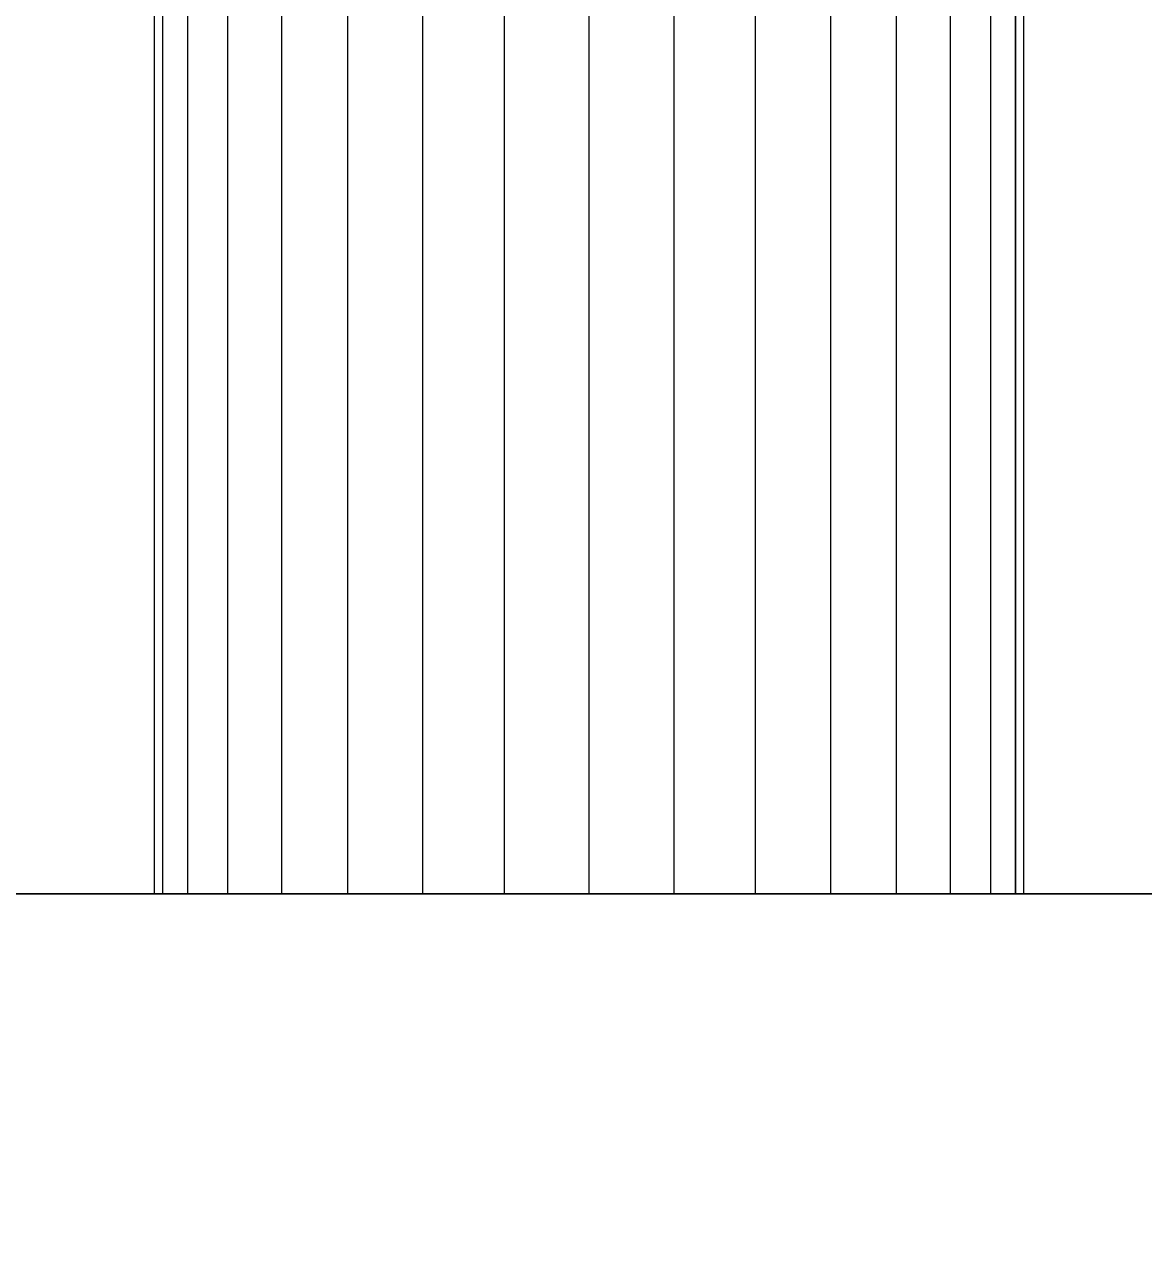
# Model space of a CAD drawing. Header units: millimetres. Extents: x -21672 to 8019, y 3751 to 17279.
# Drawn here: x -11673.4 to -11622.4, y 14411.1 to 14466.3 of the extents above; entities that cross this region are included whole.
import ezdxf

# ---------------------------------------------------------------- set-up
doc = ezdxf.new("R2010")
doc.units = ezdxf.units.MM
for name, color, linetype, lineweight in [('A-ANNO-DIMS', 211, 'Continuous', 9), ('A-ANNO-DIMS-50', 211, 'Continuous', 9), ('A-GENM', 13, 'Continuous', 18)]:
    doc.layers.add(name, color=color, linetype=linetype, lineweight=lineweight)
doc.styles.add('Arial', font='arial.ttf', dxfattribs={"height": 125})
doc.dimstyles.new('Diagonal_-_2_5mm_Arial', dxfattribs={"dimscale": 304.8, "dimtxt": 127.532425, "dimasz": 0.492126, "dimexe": 0.393701, "dimexo": 0.246063, "dimgap": 0.287073, "dimtad": 1, "dimdec": 0, "dimzin": 0, "dimdsep": 46, "dimtxsty": 'Arial', "dimblk1": 'OBLIQUE', "dimblk2": 'OBLIQUE', "dimsah": 1, "dimcen": 0.09, "dimdle": 0.393701, "dimazin": 0, "dimtfac": 1, "dimtdec": 4, "dimtix": 1, "dimtmove": 0, "dimatfit": 3, "dimfxl": 1, "dimtvp": 1, "dimtolj": 1, "dimtzin": 0, "dimarcsym": 2})

# ---------------------------------------------------------------- blocks, each defined once
blk = doc.blocks.new('Nevera de autoservicio single - Nevera de autoservicio single-466915-Level 2')
at = {"layer": 'A-GENM'}
for p, q in [((454.753, 1307.979), (454.753, -1108.896)), ((454.753, -1108.896), (454.753, 1307.979)), ((454.753, -1108.896), (454.753, 1307.979)), ((454.753, -1108.896), (454.753, 1307.979)), ((454.753, 1049.192), (255.92, 1049.192)), ((454.753, 1049.192), (255.92, 1049.192)), ((454.753, 1049.192), (255.92, 1049.192)), ((454.753, 1049.192), (255.92, 1049.192)), ((454.753, 1049.192), (255.92, 1049.192)), ((454.753, 1049.192), (255.92, 1049.192)), ((454.753, 1049.192), (255.92, 1049.192)), ((454.753, 1049.192), (255.92, 1049.192)), ((454.753, 1049.192), (255.92, 1049.192)), ((454.753, 1049.192), (255.92, 1049.192)), ((454.753, 1049.192), (255.92, 1049.192)), ((454.753, 1049.192), (255.92, 1049.192)), ((454.753, 1048.812), (255.92, 1048.812)), ((454.753, 1048.812), (255.92, 1048.812)), ((454.753, 1048.812), (255.92, 1048.812)), ((454.753, 1048.812), (255.92, 1048.812)), ((454.753, 1048.812), (255.92, 1048.812)), ((454.753, 1048.812), (255.92, 1048.812)), ((454.753, 1048.812), (255.92, 1048.812)), ((454.753, 1048.812), (255.92, 1048.812)), ((454.753, 1048.812), (255.92, 1048.812)), ((454.753, 1048.812), (255.92, 1048.812)), ((454.753, 1048.812), (255.92, 1048.812)), ((454.753, 1048.812), (255.92, 1048.812)), ((255.92, 1048.812), (454.753, 1048.812)), ((454.753, 1048.812), (255.92, 1048.812)), ((454.753, 1048.812), (255.92, 1048.812)), ((454.753, 1048.812), (255.92, 1048.812)), ((454.753, 1048.812), (255.92, 1048.812)), ((454.753, 1048.812), (255.92, 1048.812)), ((454.753, 1048.812), (255.92, 1048.812)), ((454.753, 1048.812), (255.92, 1048.812)), ((454.753, 1048.812), (255.92, 1048.812)), ((454.753, 1048.812), (255.92, 1048.812)), ((454.753, 1048.812), (255.92, 1048.812)), ((255.92, 1048.812), (454.753, 1048.812)), ((454.753, 1048.843), (454.753, 1049.192)), ((454.753, 1049.192), (454.753, 1048.812)), ((454.753, 1048.812), (454.753, 1049.192)), ((454.753, 1049.192), (454.753, 1048.812)), ((454.753, 1048.812), (454.753, 1049.192)), ((454.753, 1049.192), (454.753, 1048.812)), ((454.753, 1049.001), (454.753, 1049.192)), ((454.753, 1049.192), (454.753, 1048.812)), ((454.753, 1049.001), (454.753, 1049.192)), ((454.753, 1049.192), (454.753, 1048.812)), ((454.753, 1048.812), (454.753, 1049.192)), ((454.753, 1049.192), (454.753, 1049.001)), ((454.753, 1048.812), (454.753, 1049.192)), ((454.753, 1049.192), (454.753, 1048.843)), ((454.753, 1048.812), (454.753, 1049.192)), ((454.753, 1049.192), (454.753, 1048.812)), ((454.753, 1049.001), (454.753, 1049.192)), ((454.753, 1049.001), (454.753, 1049.192)), ((454.753, 1049.001), (454.753, 1049.192)), ((454.753, 1048.812), (454.753, 1049.192)), ((454.753, 1048.812), (454.753, 1049.192)), ((454.753, 1048.812), (454.753, 1049.192)), ((454.753, 1048.812), (454.753, 1049.192)), ((454.753, 1049.192), (454.753, 1048.812)), ((454.753, 1048.812), (454.753, 1049.001)), ((454.753, 1048.812), (454.753, 1049.001)), ((454.753, 1049.001), (454.753, 1048.812)), ((454.753, 1048.812), (454.753, 1049.001)), ((454.753, 1048.812), (454.753, 1049.001)), ((454.753, 1048.812), (454.753, 1049.001)), ((454.753, 1048.812), (454.753, 1048.843)), ((454.753, 1048.843), (454.753, 1048.812)), ((454.753, 1047.685), (454.753, 1048.812)), ((454.753, 1048.812), (454.753, 1047.685)), ((454.753, 1047.685), (454.753, 1048.812)), ((454.753, 1048.812), (454.753, 1047.685)), ((454.753, 1047.685), (454.753, 1048.812)), ((454.753, 1048.812), (454.753, 1047.685)), ((454.753, 1047.685), (454.753, 1048.812)), ((454.753, 1048.812), (454.753, 1047.685)), ((454.753, 1047.685), (454.753, 1048.812)), ((454.753, 1048.812), (454.753, 1047.685)), ((454.753, 1047.685), (454.753, 1048.812)), ((454.753, 1048.812), (454.753, 1047.685)), ((454.753, 1047.685), (454.753, 1048.812)), ((454.753, 1047.685), (454.753, 1048.812)), ((454.753, 1047.685), (454.753, 1048.812)), ((454.753, 1047.685), (454.753, 1048.812)), ((454.753, 1047.685), (454.753, 1048.812)), ((454.753, 1047.685), (454.753, 1048.812)), ((454.753, 1047.685), (454.753, 1048.812)), ((454.753, 1047.685), (454.753, 1048.812)), ((454.753, 1047.685), (454.753, 1048.812)), ((454.753, 1047.685), (454.753, 1048.812)), ((454.753, 1047.685), (454.753, 1048.812)), ((454.753, 1047.685), (454.753, 1048.812)), ((454.753, 1047.685), (255.92, 1047.685)), ((454.753, 1047.685), (255.92, 1047.685)), ((454.753, 1047.685), (255.92, 1047.685)), ((454.753, 1047.685), (255.92, 1047.685)), ((454.753, 1047.685), (255.92, 1047.685)), ((454.753, 1047.685), (255.92, 1047.685)), ((454.753, 1047.685), (255.92, 1047.685)), ((454.753, 1047.685), (255.92, 1047.685)), ((454.753, 1047.685), (255.92, 1047.685)), ((454.753, 1047.685), (255.92, 1047.685)), ((454.753, 1047.685), (255.92, 1047.685)), ((454.753, 1047.685), (255.92, 1047.685)), ((454.753, 1047.685), (255.92, 1047.685)), ((454.753, 1047.685), (255.92, 1047.685)), ((454.753, 1047.685), (255.92, 1047.685)), ((454.753, 1047.685), (255.92, 1047.685)), ((454.753, 1047.685), (255.92, 1047.685)), ((454.753, 1047.685), (255.92, 1047.685)), ((454.753, 1047.685), (255.92, 1047.685)), ((454.753, 1047.685), (255.92, 1047.685)), ((454.753, 1047.685), (255.92, 1047.685)), ((454.753, 1047.685), (255.92, 1047.685)), ((454.753, 1047.685), (255.92, 1047.685)), ((454.753, 1047.685), (255.92, 1047.685)), ((454.753, 1045.857), (454.753, 1047.685)), ((454.753, 1047.685), (454.753, 1045.857)), ((454.753, 1045.857), (454.753, 1047.685)), ((454.753, 1047.685), (454.753, 1045.857)), ((454.753, 1045.857), (454.753, 1047.685)), ((454.753, 1047.685), (454.753, 1045.857)), ((454.753, 1045.857), (454.753, 1047.685)), ((454.753, 1047.685), (454.753, 1045.857)), ((454.753, 1045.857), (454.753, 1047.685)), ((454.753, 1047.685), (454.753, 1045.857)), ((454.753, 1045.857), (454.753, 1047.685)), ((454.753, 1047.685), (454.753, 1045.857)), ((454.753, 1045.857), (454.753, 1047.685)), ((454.753, 1045.857), (454.753, 1047.685)), ((454.753, 1045.857), (454.753, 1047.685)), ((454.753, 1045.857), (454.753, 1047.685)), ((454.753, 1045.857), (454.753, 1047.685)), ((454.753, 1045.857), (454.753, 1047.685)), ((454.753, 1045.857), (454.753, 1047.685)), ((454.753, 1045.857), (454.753, 1047.685)), ((454.753, 1045.857), (454.753, 1047.685)), ((454.753, 1045.857), (454.753, 1047.685)), ((454.753, 1045.857), (454.753, 1047.685)), ((454.753, 1045.857), (454.753, 1047.685)), ((454.753, 1045.857), (255.92, 1045.857)), ((454.753, 1045.857), (255.92, 1045.857)), ((454.753, 1045.857), (255.92, 1045.857)), ((454.753, 1045.857), (255.92, 1045.857)), ((454.753, 1045.857), (255.92, 1045.857)), ((454.753, 1045.857), (255.92, 1045.857)), ((454.753, 1045.857), (255.92, 1045.857)), ((454.753, 1045.857), (255.92, 1045.857)), ((454.753, 1045.857), (255.92, 1045.857)), ((454.753, 1045.857), (255.92, 1045.857)), ((454.753, 1045.857), (255.92, 1045.857)), ((454.753, 1045.857), (255.92, 1045.857)), ((454.753, 1045.857), (255.92, 1045.857)), ((454.753, 1045.857), (255.92, 1045.857)), ((454.753, 1045.857), (255.92, 1045.857)), ((454.753, 1045.857), (255.92, 1045.857)), ((454.753, 1045.857), (255.92, 1045.857)), ((454.753, 1045.857), (255.92, 1045.857)), ((454.753, 1045.857), (255.92, 1045.857)), ((454.753, 1045.857), (255.92, 1045.857)), ((454.753, 1045.857), (255.92, 1045.857)), ((454.753, 1045.857), (255.92, 1045.857)), ((454.753, 1045.857), (255.92, 1045.857)), ((454.753, 1045.857), (255.92, 1045.857)), ((454.753, 1043.397), (454.753, 1045.857)), ((454.753, 1045.857), (454.753, 1043.397)), ((454.753, 1043.397), (454.753, 1045.857)), ((454.753, 1045.857), (454.753, 1043.397)), ((454.753, 1043.397), (454.753, 1045.857)), ((454.753, 1045.857), (454.753, 1043.397)), ((454.753, 1043.397), (454.753, 1045.857)), ((454.753, 1045.857), (454.753, 1043.397)), ((454.753, 1043.397), (454.753, 1045.857)), ((454.753, 1045.857), (454.753, 1043.397)), ((454.753, 1043.397), (454.753, 1045.857)), ((454.753, 1045.857), (454.753, 1043.397)), ((454.753, 1043.397), (454.753, 1045.857)), ((454.753, 1043.397), (454.753, 1045.857)), ((454.753, 1043.397), (454.753, 1045.857)), ((454.753, 1043.397), (454.753, 1045.857)), ((454.753, 1043.397), (454.753, 1045.857)), ((454.753, 1043.397), (454.753, 1045.857)), ((454.753, 1043.397), (454.753, 1045.857)), ((454.753, 1043.397), (454.753, 1045.857)), ((454.753, 1043.397), (454.753, 1045.857)), ((454.753, 1043.397), (454.753, 1045.857)), ((454.753, 1043.397), (454.753, 1045.857)), ((454.753, 1043.397), (454.753, 1045.857)), ((454.753, 1043.397), (255.92, 1043.397)), ((454.753, 1043.397), (255.92, 1043.397)), ((454.753, 1043.397), (255.92, 1043.397)), ((454.753, 1043.397), (255.92, 1043.397)), ((454.753, 1043.397), (255.92, 1043.397)), ((454.753, 1043.397), (255.92, 1043.397)), ((454.753, 1043.397), (255.92, 1043.397)), ((454.753, 1043.397), (255.92, 1043.397)), ((454.753, 1043.397), (255.92, 1043.397)), ((454.753, 1043.397), (255.92, 1043.397)), ((454.753, 1043.397), (255.92, 1043.397)), ((454.753, 1043.397), (255.92, 1043.397)), ((454.753, 1043.397), (255.92, 1043.397)), ((454.753, 1043.397), (255.92, 1043.397)), ((454.753, 1043.397), (255.92, 1043.397)), ((454.753, 1043.397), (255.92, 1043.397)), ((454.753, 1043.397), (255.92, 1043.397)), ((454.753, 1043.397), (255.92, 1043.397)), ((454.753, 1043.397), (255.92, 1043.397)), ((454.753, 1043.397), (255.92, 1043.397)), ((454.753, 1043.397), (255.92, 1043.397)), ((454.753, 1043.397), (255.92, 1043.397)), ((454.753, 1043.397), (255.92, 1043.397)), ((454.753, 1043.397), (255.92, 1043.397)), ((454.753, 1040.398), (454.753, 1043.397)), ((454.753, 1043.397), (454.753, 1040.398)), ((454.753, 1040.398), (454.753, 1043.397)), ((454.753, 1043.397), (454.753, 1040.398)), ((454.753, 1040.398), (454.753, 1043.397)), ((454.753, 1043.397), (454.753, 1040.398)), ((454.753, 1040.398), (454.753, 1043.397)), ((454.753, 1043.397), (454.753, 1040.398)), ((454.753, 1040.398), (454.753, 1043.397)), ((454.753, 1043.397), (454.753, 1040.398)), ((454.753, 1040.398), (454.753, 1043.397)), ((454.753, 1043.397), (454.753, 1040.398)), ((454.753, 1040.398), (454.753, 1043.397)), ((454.753, 1040.398), (454.753, 1043.397)), ((454.753, 1040.398), (454.753, 1043.397)), ((454.753, 1040.398), (454.753, 1043.397)), ((454.753, 1040.398), (454.753, 1043.397)), ((454.753, 1040.398), (454.753, 1043.397)), ((454.753, 1040.398), (454.753, 1043.397)), ((454.753, 1040.398), (454.753, 1043.397)), ((454.753, 1040.398), (454.753, 1043.397)), ((454.753, 1040.398), (454.753, 1043.397)), ((454.753, 1040.398), (454.753, 1043.397)), ((454.753, 1040.398), (454.753, 1043.397)), ((454.753, 1040.398), (255.92, 1040.398)), ((454.753, 1040.398), (255.92, 1040.398)), ((454.753, 1040.398), (255.92, 1040.398)), ((454.753, 1040.398), (255.92, 1040.398)), ((454.753, 1040.398), (255.92, 1040.398)), ((454.753, 1040.398), (255.92, 1040.398)), ((454.753, 1040.398), (255.92, 1040.398)), ((454.753, 1040.398), (255.92, 1040.398)), ((454.753, 1040.398), (255.92, 1040.398)), ((454.753, 1040.398), (255.92, 1040.398)), ((454.753, 1040.398), (255.92, 1040.398)), ((454.753, 1040.398), (255.92, 1040.398)), ((454.753, 1040.398), (255.92, 1040.398)), ((454.753, 1040.398), (255.92, 1040.398)), ((454.753, 1040.398), (255.92, 1040.398)), ((454.753, 1040.398), (255.92, 1040.398)), ((454.753, 1040.398), (255.92, 1040.398)), ((454.753, 1040.398), (255.92, 1040.398)), ((454.753, 1040.398), (255.92, 1040.398)), ((454.753, 1040.398), (255.92, 1040.398)), ((454.753, 1040.398), (255.92, 1040.398)), ((454.753, 1040.398), (255.92, 1040.398)), ((454.753, 1040.398), (255.92, 1040.398)), ((454.753, 1040.398), (255.92, 1040.398)), ((454.753, 1036.978), (454.753, 1040.398)), ((454.753, 1040.398), (454.753, 1036.978)), ((454.753, 1036.978), (454.753, 1040.398)), ((454.753, 1040.398), (454.753, 1036.978)), ((454.753, 1036.978), (454.753, 1040.398)), ((454.753, 1040.398), (454.753, 1036.978)), ((454.753, 1036.978), (454.753, 1040.398)), ((454.753, 1040.398), (454.753, 1036.978)), ((454.753, 1036.978), (454.753, 1040.398)), ((454.753, 1040.398), (454.753, 1036.978)), ((454.753, 1036.978), (454.753, 1040.398)), ((454.753, 1040.398), (454.753, 1036.978)), ((454.753, 1036.978), (454.753, 1040.398)), ((454.753, 1036.978), (454.753, 1040.398)), ((454.753, 1036.978), (454.753, 1040.398)), ((454.753, 1036.978), (454.753, 1040.398)), ((454.753, 1036.978), (454.753, 1040.398)), ((454.753, 1036.978), (454.753, 1040.398)), ((454.753, 1036.978), (454.753, 1040.398)), ((454.753, 1036.978), (454.753, 1040.398)), ((454.753, 1036.978), (454.753, 1040.398)), ((454.753, 1036.978), (454.753, 1040.398)), ((454.753, 1036.978), (454.753, 1040.398)), ((454.753, 1036.978), (454.753, 1040.398)), ((454.753, 1036.978), (255.92, 1036.978)), ((454.753, 1036.978), (255.92, 1036.978)), ((454.753, 1036.978), (255.92, 1036.978)), ((454.753, 1036.978), (255.92, 1036.978)), ((454.753, 1036.978), (255.92, 1036.978)), ((454.753, 1036.978), (255.92, 1036.978)), ((454.753, 1036.978), (255.92, 1036.978)), ((454.753, 1036.978), (255.92, 1036.978)), ((454.753, 1036.978), (255.92, 1036.978)), ((454.753, 1036.978), (255.92, 1036.978)), ((454.753, 1036.978), (255.92, 1036.978)), ((454.753, 1036.978), (255.92, 1036.978)), ((454.753, 1036.978), (255.92, 1036.978)), ((454.753, 1036.978), (255.92, 1036.978)), ((454.753, 1036.978), (255.92, 1036.978)), ((454.753, 1036.978), (255.92, 1036.978)), ((454.753, 1036.978), (255.92, 1036.978)), ((454.753, 1036.978), (255.92, 1036.978)), ((454.753, 1036.978), (255.92, 1036.978)), ((454.753, 1036.978), (255.92, 1036.978)), ((454.753, 1036.978), (255.92, 1036.978)), ((454.753, 1036.978), (255.92, 1036.978)), ((454.753, 1036.978), (255.92, 1036.978)), ((454.753, 1036.978), (255.92, 1036.978)), ((454.753, 1033.266), (454.753, 1036.978)), ((454.753, 1036.978), (454.753, 1033.266)), ((454.753, 1033.266), (454.753, 1036.978)), ((454.753, 1036.978), (454.753, 1033.266)), ((454.753, 1033.266), (454.753, 1036.978)), ((454.753, 1036.978), (454.753, 1033.266)), ((454.753, 1033.266), (454.753, 1036.978)), ((454.753, 1036.978), (454.753, 1033.266)), ((454.753, 1033.266), (454.753, 1036.978)), ((454.753, 1036.978), (454.753, 1033.266)), ((454.753, 1033.266), (454.753, 1036.978)), ((454.753, 1036.978), (454.753, 1033.266)), ((454.753, 1033.266), (454.753, 1036.978)), ((454.753, 1033.266), (454.753, 1036.978)), ((454.753, 1033.266), (454.753, 1036.978)), ((454.753, 1033.266), (454.753, 1036.978)), ((454.753, 1033.266), (454.753, 1036.978)), ((454.753, 1033.266), (454.753, 1036.978)), ((454.753, 1033.266), (454.753, 1036.978)), ((454.753, 1033.266), (454.753, 1036.978)), ((454.753, 1033.266), (454.753, 1036.978)), ((454.753, 1033.266), (454.753, 1036.978)), ((454.753, 1033.266), (454.753, 1036.978)), ((454.753, 1033.266), (454.753, 1036.978)), ((454.753, 1033.266), (255.92, 1033.266)), ((454.753, 1033.266), (255.92, 1033.266)), ((454.753, 1033.266), (255.92, 1033.266)), ((454.753, 1033.266), (255.92, 1033.266)), ((454.753, 1033.266), (255.92, 1033.266)), ((454.753, 1033.266), (255.92, 1033.266)), ((454.753, 1033.266), (255.92, 1033.266)), ((454.753, 1033.266), (255.92, 1033.266)), ((454.753, 1033.266), (255.92, 1033.266)), ((454.753, 1033.266), (255.92, 1033.266)), ((454.753, 1033.266), (255.92, 1033.266)), ((454.753, 1033.266), (255.92, 1033.266)), ((454.753, 1033.266), (255.92, 1033.266)), ((454.753, 1033.266), (255.92, 1033.266)), ((454.753, 1033.266), (255.92, 1033.266)), ((454.753, 1033.266), (255.92, 1033.266)), ((454.753, 1033.266), (255.92, 1033.266)), ((454.753, 1033.266), (255.92, 1033.266)), ((454.753, 1033.266), (255.92, 1033.266)), ((454.753, 1033.266), (255.92, 1033.266)), ((454.753, 1033.266), (255.92, 1033.266)), ((454.753, 1033.266), (255.92, 1033.266)), ((454.753, 1033.266), (255.92, 1033.266)), ((454.753, 1033.266), (255.92, 1033.266)), ((454.753, 1029.405), (454.753, 1033.266)), ((454.753, 1033.266), (454.753, 1029.405)), ((454.753, 1029.405), (454.753, 1033.266)), ((454.753, 1033.266), (454.753, 1029.405)), ((454.753, 1029.405), (454.753, 1033.266)), ((454.753, 1033.266), (454.753, 1029.405)), ((454.753, 1029.405), (454.753, 1033.266)), ((454.753, 1033.266), (454.753, 1029.405)), ((454.753, 1029.405), (454.753, 1033.266)), ((454.753, 1033.266), (454.753, 1029.405)), ((454.753, 1029.405), (454.753, 1033.266)), ((454.753, 1033.266), (454.753, 1029.405)), ((454.753, 1029.405), (454.753, 1033.266)), ((454.753, 1029.405), (454.753, 1033.266)), ((454.753, 1029.405), (454.753, 1033.266)), ((454.753, 1029.405), (454.753, 1033.266)), ((454.753, 1029.405), (454.753, 1033.266)), ((454.753, 1029.405), (454.753, 1033.266)), ((454.753, 1029.405), (454.753, 1033.266)), ((454.753, 1029.405), (454.753, 1033.266)), ((454.753, 1029.405), (454.753, 1033.266)), ((454.753, 1029.405), (454.753, 1033.266)), ((454.753, 1029.405), (454.753, 1033.266)), ((454.753, 1029.405), (454.753, 1033.266)), ((454.753, 1029.405), (255.92, 1029.405)), ((454.753, 1029.405), (255.92, 1029.405)), ((454.753, 1029.405), (255.92, 1029.405)), ((454.753, 1029.405), (255.92, 1029.405)), ((454.753, 1029.405), (255.92, 1029.405)), ((454.753, 1029.405), (255.92, 1029.405)), ((454.753, 1029.405), (255.92, 1029.405)), ((454.753, 1029.405), (255.92, 1029.405)), ((454.753, 1029.405), (255.92, 1029.405)), ((454.753, 1029.405), (255.92, 1029.405)), ((454.753, 1029.405), (255.92, 1029.405)), ((454.753, 1029.405), (255.92, 1029.405)), ((454.753, 1029.405), (255.92, 1029.405)), ((454.753, 1029.405), (255.92, 1029.405)), ((454.753, 1029.405), (255.92, 1029.405)), ((454.753, 1029.405), (255.92, 1029.405)), ((454.753, 1029.405), (255.92, 1029.405)), ((454.753, 1029.405), (255.92, 1029.405)), ((454.753, 1029.405), (255.92, 1029.405)), ((454.753, 1029.405), (255.92, 1029.405)), ((454.753, 1029.405), (255.92, 1029.405)), ((454.753, 1029.405), (255.92, 1029.405)), ((454.753, 1029.405), (255.92, 1029.405)), ((454.753, 1029.405), (255.92, 1029.405)), ((454.753, 1025.545), (454.753, 1029.405)), ((454.753, 1029.405), (454.753, 1025.545)), ((454.753, 1025.545), (454.753, 1029.405)), ((454.753, 1029.405), (454.753, 1025.545)), ((454.753, 1025.545), (454.753, 1029.405)), ((454.753, 1029.405), (454.753, 1025.545)), ((454.753, 1025.545), (454.753, 1029.405)), ((454.753, 1029.405), (454.753, 1025.545)), ((454.753, 1025.545), (454.753, 1029.405)), ((454.753, 1029.405), (454.753, 1025.545)), ((454.753, 1025.545), (454.753, 1029.405)), ((454.753, 1029.405), (454.753, 1025.545)), ((454.753, 1029.405), (454.753, 1025.545)), ((454.753, 1029.405), (454.753, 1025.545)), ((454.753, 1029.405), (454.753, 1025.545)), ((454.753, 1029.405), (454.753, 1025.545)), ((454.753, 1029.405), (454.753, 1025.545)), ((454.753, 1029.405), (454.753, 1025.545)), ((454.753, 1029.405), (454.753, 1025.545)), ((454.753, 1029.405), (454.753, 1025.545)), ((454.753, 1029.405), (454.753, 1025.545)), ((454.753, 1029.405), (454.753, 1025.545)), ((454.753, 1029.405), (454.753, 1025.545)), ((454.753, 1029.405), (454.753, 1025.545)), ((454.753, 1025.545), (255.92, 1025.545)), ((454.753, 1025.545), (255.92, 1025.545)), ((454.753, 1025.545), (255.92, 1025.545)), ((454.753, 1025.545), (255.92, 1025.545)), ((454.753, 1025.545), (255.92, 1025.545)), ((454.753, 1025.545), (255.92, 1025.545)), ((454.753, 1025.545), (255.92, 1025.545)), ((454.753, 1025.545), (255.92, 1025.545)), ((454.753, 1025.545), (255.92, 1025.545)), ((454.753, 1025.545), (255.92, 1025.545)), ((454.753, 1025.545), (255.92, 1025.545)), ((454.753, 1025.545), (255.92, 1025.545)), ((454.753, 1025.545), (255.92, 1025.545)), ((454.753, 1025.545), (255.92, 1025.545)), ((454.753, 1025.545), (255.92, 1025.545)), ((454.753, 1025.545), (255.92, 1025.545)), ((454.753, 1025.545), (255.92, 1025.545)), ((454.753, 1025.545), (255.92, 1025.545)), ((454.753, 1025.545), (255.92, 1025.545)), ((454.753, 1025.545), (255.92, 1025.545)), ((454.753, 1025.545), (255.92, 1025.545)), ((454.753, 1025.545), (255.92, 1025.545)), ((454.753, 1025.545), (255.92, 1025.545)), ((454.753, 1025.545), (255.92, 1025.545)), ((454.753, 1021.833), (454.753, 1025.545)), ((454.753, 1025.545), (454.753, 1021.833)), ((454.753, 1021.833), (454.753, 1025.545)), ((454.753, 1025.545), (454.753, 1021.833)), ((454.753, 1021.833), (454.753, 1025.545)), ((454.753, 1025.545), (454.753, 1021.833)), ((454.753, 1021.833), (454.753, 1025.545)), ((454.753, 1025.545), (454.753, 1021.833)), ((454.753, 1021.833), (454.753, 1025.545)), ((454.753, 1025.545), (454.753, 1021.833)), ((454.753, 1021.833), (454.753, 1025.545)), ((454.753, 1025.545), (454.753, 1021.833)), ((454.753, 1025.545), (454.753, 1021.833)), ((454.753, 1025.545), (454.753, 1021.833)), ((454.753, 1025.545), (454.753, 1021.833)), ((454.753, 1025.545), (454.753, 1021.833)), ((454.753, 1025.545), (454.753, 1021.833)), ((454.753, 1025.545), (454.753, 1021.833)), ((454.753, 1025.545), (454.753, 1021.833)), ((454.753, 1025.545), (454.753, 1021.833)), ((454.753, 1025.545), (454.753, 1021.833)), ((454.753, 1025.545), (454.753, 1021.833)), ((454.753, 1025.545), (454.753, 1021.833)), ((454.753, 1025.545), (454.753, 1021.833)), ((454.753, 1021.833), (255.92, 1021.833)), ((454.753, 1021.833), (255.92, 1021.833)), ((454.753, 1021.833), (255.92, 1021.833)), ((454.753, 1021.833), (255.92, 1021.833)), ((454.753, 1021.833), (255.92, 1021.833)), ((454.753, 1021.833), (255.92, 1021.833)), ((454.753, 1021.833), (255.92, 1021.833)), ((454.753, 1021.833), (255.92, 1021.833)), ((454.753, 1021.833), (255.92, 1021.833)), ((454.753, 1021.833), (255.92, 1021.833)), ((454.753, 1021.833), (255.92, 1021.833)), ((454.753, 1021.833), (255.92, 1021.833)), ((454.753, 1021.833), (255.92, 1021.833)), ((454.753, 1021.833), (255.92, 1021.833)), ((454.753, 1021.833), (255.92, 1021.833)), ((454.753, 1021.833), (255.92, 1021.833)), ((454.753, 1021.833), (255.92, 1021.833)), ((454.753, 1021.833), (255.92, 1021.833)), ((454.753, 1021.833), (255.92, 1021.833)), ((454.753, 1021.833), (255.92, 1021.833)), ((454.753, 1021.833), (255.92, 1021.833)), ((454.753, 1021.833), (255.92, 1021.833)), ((454.753, 1021.833), (255.92, 1021.833)), ((454.753, 1021.833), (255.92, 1021.833)), ((454.753, 1018.412), (454.753, 1021.833)), ((454.753, 1021.833), (454.753, 1018.412)), ((454.753, 1018.412), (454.753, 1021.833)), ((454.753, 1021.833), (454.753, 1018.412)), ((454.753, 1018.412), (454.753, 1021.833)), ((454.753, 1021.833), (454.753, 1018.412)), ((454.753, 1018.412), (454.753, 1021.833)), ((454.753, 1021.833), (454.753, 1018.412)), ((454.753, 1018.412), (454.753, 1021.833)), ((454.753, 1021.833), (454.753, 1018.412)), ((454.753, 1018.412), (454.753, 1021.833)), ((454.753, 1021.833), (454.753, 1018.412)), ((454.753, 1021.833), (454.753, 1018.412)), ((454.753, 1021.833), (454.753, 1018.412)), ((454.753, 1021.833), (454.753, 1018.412)), ((454.753, 1021.833), (454.753, 1018.412)), ((454.753, 1021.833), (454.753, 1018.412)), ((454.753, 1021.833), (454.753, 1018.412)), ((454.753, 1021.833), (454.753, 1018.412)), ((454.753, 1021.833), (454.753, 1018.412)), ((454.753, 1021.833), (454.753, 1018.412)), ((454.753, 1021.833), (454.753, 1018.412)), ((454.753, 1021.833), (454.753, 1018.412)), ((454.753, 1021.833), (454.753, 1018.412)), ((454.753, 1018.412), (255.92, 1018.412)), ((454.753, 1018.412), (255.92, 1018.412)), ((454.753, 1018.412), (255.92, 1018.412)), ((454.753, 1018.412), (255.92, 1018.412)), ((454.753, 1018.412), (255.92, 1018.412)), ((454.753, 1018.412), (255.92, 1018.412)), ((454.753, 1018.412), (255.92, 1018.412)), ((454.753, 1018.412), (255.92, 1018.412)), ((454.753, 1018.412), (255.92, 1018.412)), ((454.753, 1018.412), (255.92, 1018.412)), ((454.753, 1018.412), (255.92, 1018.412)), ((454.753, 1018.412), (255.92, 1018.412)), ((454.753, 1018.412), (255.92, 1018.412)), ((454.753, 1018.412), (255.92, 1018.412)), ((454.753, 1018.412), (255.92, 1018.412)), ((454.753, 1018.412), (255.92, 1018.412)), ((454.753, 1018.412), (255.92, 1018.412)), ((454.753, 1018.412), (255.92, 1018.412)), ((454.753, 1018.412), (255.92, 1018.412)), ((454.753, 1018.412), (255.92, 1018.412)), ((454.753, 1018.412), (255.92, 1018.412)), ((454.753, 1018.412), (255.92, 1018.412)), ((454.753, 1018.412), (255.92, 1018.412)), ((454.753, 1018.412), (255.92, 1018.412)), ((454.753, 1015.414), (454.753, 1018.412)), ((454.753, 1018.412), (454.753, 1015.414)), ((454.753, 1015.414), (454.753, 1018.412)), ((454.753, 1018.412), (454.753, 1015.414)), ((454.753, 1015.414), (454.753, 1018.412)), ((454.753, 1018.412), (454.753, 1015.414)), ((454.753, 1015.414), (454.753, 1018.412)), ((454.753, 1018.412), (454.753, 1015.414)), ((454.753, 1015.414), (454.753, 1018.412)), ((454.753, 1018.412), (454.753, 1015.414)), ((454.753, 1015.414), (454.753, 1018.412)), ((454.753, 1018.412), (454.753, 1015.414)), ((454.753, 1018.412), (454.753, 1015.414)), ((454.753, 1018.412), (454.753, 1015.414)), ((454.753, 1018.412), (454.753, 1015.414)), ((454.753, 1018.412), (454.753, 1015.414)), ((454.753, 1018.412), (454.753, 1015.414)), ((454.753, 1018.412), (454.753, 1015.414)), ((454.753, 1018.412), (454.753, 1015.414)), ((454.753, 1018.412), (454.753, 1015.414)), ((454.753, 1018.412), (454.753, 1015.414)), ((454.753, 1018.412), (454.753, 1015.414)), ((454.753, 1018.412), (454.753, 1015.414)), ((454.753, 1018.412), (454.753, 1015.414)), ((454.753, 1015.414), (255.92, 1015.414)), ((454.753, 1015.414), (255.92, 1015.414)), ((454.753, 1015.414), (255.92, 1015.414)), ((454.753, 1015.414), (255.92, 1015.414)), ((454.753, 1015.414), (255.92, 1015.414)), ((454.753, 1015.414), (255.92, 1015.414)), ((454.753, 1015.414), (255.92, 1015.414)), ((454.753, 1015.414), (255.92, 1015.414)), ((454.753, 1015.414), (255.92, 1015.414)), ((454.753, 1015.414), (255.92, 1015.414)), ((454.753, 1015.414), (255.92, 1015.414)), ((454.753, 1015.414), (255.92, 1015.414)), ((454.753, 1015.414), (255.92, 1015.414)), ((454.753, 1015.414), (255.92, 1015.414)), ((454.753, 1015.414), (255.92, 1015.414)), ((454.753, 1015.414), (255.92, 1015.414)), ((454.753, 1015.414), (255.92, 1015.414)), ((454.753, 1015.414), (255.92, 1015.414)), ((454.753, 1015.414), (255.92, 1015.414)), ((454.753, 1015.414), (255.92, 1015.414)), ((454.753, 1015.414), (255.92, 1015.414)), ((454.753, 1015.414), (255.92, 1015.414)), ((454.753, 1015.414), (255.92, 1015.414)), ((454.753, 1015.414), (255.92, 1015.414)), ((454.753, 1012.953), (454.753, 1015.414)), ((454.753, 1015.414), (454.753, 1012.953)), ((454.753, 1012.953), (454.753, 1015.414)), ((454.753, 1015.414), (454.753, 1012.953)), ((454.753, 1012.953), (454.753, 1015.414)), ((454.753, 1015.414), (454.753, 1012.953)), ((454.753, 1012.953), (454.753, 1015.414)), ((454.753, 1015.414), (454.753, 1012.953)), ((454.753, 1012.953), (454.753, 1015.414)), ((454.753, 1015.414), (454.753, 1012.953)), ((454.753, 1012.953), (454.753, 1015.414)), ((454.753, 1015.414), (454.753, 1012.953)), ((454.753, 1015.414), (454.753, 1012.953)), ((454.753, 1015.414), (454.753, 1012.953)), ((454.753, 1015.414), (454.753, 1012.953)), ((454.753, 1015.414), (454.753, 1012.953)), ((454.753, 1015.414), (454.753, 1012.953)), ((454.753, 1015.414), (454.753, 1012.953)), ((454.753, 1015.414), (454.753, 1012.953)), ((454.753, 1015.414), (454.753, 1012.953)), ((454.753, 1015.414), (454.753, 1012.953)), ((454.753, 1015.414), (454.753, 1012.953)), ((454.753, 1015.414), (454.753, 1012.953)), ((454.753, 1015.414), (454.753, 1012.953)), ((454.753, 1012.953), (255.92, 1012.953)), ((454.753, 1012.953), (255.92, 1012.953)), ((454.753, 1012.953), (255.92, 1012.953)), ((454.753, 1012.953), (255.92, 1012.953)), ((454.753, 1012.953), (255.92, 1012.953)), ((454.753, 1012.953), (255.92, 1012.953)), ((454.753, 1012.953), (255.92, 1012.953)), ((454.753, 1012.953), (255.92, 1012.953)), ((454.753, 1012.953), (255.92, 1012.953)), ((454.753, 1012.953), (255.92, 1012.953)), ((454.753, 1012.953), (255.92, 1012.953)), ((454.753, 1012.953), (255.92, 1012.953)), ((454.753, 1012.953), (255.92, 1012.953)), ((454.753, 1012.953), (255.92, 1012.953)), ((454.753, 1012.953), (255.92, 1012.953)), ((454.753, 1012.953), (255.92, 1012.953)), ((454.753, 1012.953), (255.92, 1012.953)), ((454.753, 1012.953), (255.92, 1012.953)), ((454.753, 1012.953), (255.92, 1012.953)), ((454.753, 1012.953), (255.92, 1012.953)), ((454.753, 1012.953), (255.92, 1012.953)), ((454.753, 1012.953), (255.92, 1012.953)), ((454.753, 1012.953), (255.92, 1012.953)), ((454.753, 1012.953), (255.92, 1012.953)), ((454.753, 1011.125), (454.753, 1012.953)), ((454.753, 1012.953), (454.753, 1011.125)), ((454.753, 1011.125), (454.753, 1012.953)), ((454.753, 1012.953), (454.753, 1011.125)), ((454.753, 1011.125), (454.753, 1012.953)), ((454.753, 1012.953), (454.753, 1011.125)), ((454.753, 1011.125), (454.753, 1012.953)), ((454.753, 1012.953), (454.753, 1011.125)), ((454.753, 1011.125), (454.753, 1012.953)), ((454.753, 1012.953), (454.753, 1011.125)), ((454.753, 1011.125), (454.753, 1012.953)), ((454.753, 1012.953), (454.753, 1011.125)), ((454.753, 1012.953), (454.753, 1011.125)), ((454.753, 1012.953), (454.753, 1011.125)), ((454.753, 1012.953), (454.753, 1011.125)), ((454.753, 1012.953), (454.753, 1011.125)), ((454.753, 1012.953), (454.753, 1011.125)), ((454.753, 1012.953), (454.753, 1011.125)), ((454.753, 1012.953), (454.753, 1011.125)), ((454.753, 1012.953), (454.753, 1011.125)), ((454.753, 1012.953), (454.753, 1011.125)), ((454.753, 1012.953), (454.753, 1011.125)), ((454.753, 1012.953), (454.753, 1011.125)), ((454.753, 1012.953), (454.753, 1011.125)), ((454.753, 1011.125), (255.92, 1011.125)), ((454.753, 1011.125), (255.92, 1011.125)), ((454.753, 1011.125), (255.92, 1011.125)), ((454.753, 1011.125), (255.92, 1011.125)), ((454.753, 1011.125), (255.92, 1011.125)), ((454.753, 1011.125), (255.92, 1011.125)), ((454.753, 1011.125), (255.92, 1011.125)), ((454.753, 1011.125), (255.92, 1011.125)), ((454.753, 1011.125), (255.92, 1011.125)), ((454.753, 1011.125), (255.92, 1011.125)), ((454.753, 1011.125), (255.92, 1011.125)), ((454.753, 1011.125), (255.92, 1011.125)), ((454.753, 1011.125), (255.92, 1011.125)), ((454.753, 1011.125), (255.92, 1011.125)), ((454.753, 1011.125), (255.92, 1011.125)), ((454.753, 1011.125), (255.92, 1011.125)), ((454.753, 1011.125), (255.92, 1011.125)), ((454.753, 1011.125), (255.92, 1011.125)), ((454.753, 1011.125), (255.92, 1011.125)), ((454.753, 1011.125), (255.92, 1011.125)), ((454.753, 1011.125), (255.92, 1011.125)), ((454.753, 1011.125), (255.92, 1011.125)), ((454.753, 1011.125), (255.92, 1011.125)), ((454.753, 1011.125), (255.92, 1011.125)), ((454.753, 1009.999), (454.753, 1011.125)), ((454.753, 1011.125), (454.753, 1009.999)), ((454.753, 1009.999), (454.753, 1011.125)), ((454.753, 1011.125), (454.753, 1009.999)), ((454.753, 1009.999), (454.753, 1011.125)), ((454.753, 1011.125), (454.753, 1009.999)), ((454.753, 1009.999), (454.753, 1011.125)), ((454.753, 1011.125), (454.753, 1009.999)), ((454.753, 1009.999), (454.753, 1011.125)), ((454.753, 1011.125), (454.753, 1009.999)), ((454.753, 1009.999), (454.753, 1011.125)), ((454.753, 1011.125), (454.753, 1009.999)), ((454.753, 1011.125), (454.753, 1009.999)), ((454.753, 1011.125), (454.753, 1009.999)), ((454.753, 1011.125), (454.753, 1009.999)), ((454.753, 1011.125), (454.753, 1009.999)), ((454.753, 1011.125), (454.753, 1009.999)), ((454.753, 1011.125), (454.753, 1009.999)), ((454.753, 1011.125), (454.753, 1009.999)), ((454.753, 1011.125), (454.753, 1009.999)), ((454.753, 1011.125), (454.753, 1009.999)), ((454.753, 1011.125), (454.753, 1009.999)), ((454.753, 1011.125), (454.753, 1009.999)), ((454.753, 1011.125), (454.753, 1009.999)), ((454.753, 1009.999), (255.92, 1009.999)), ((454.753, 1009.999), (255.92, 1009.999)), ((454.753, 1009.999), (255.92, 1009.999)), ((454.753, 1009.999), (255.92, 1009.999)), ((454.753, 1009.999), (255.92, 1009.999)), ((454.753, 1009.999), (255.92, 1009.999)), ((454.753, 1009.999), (255.92, 1009.999)), ((454.753, 1009.999), (255.92, 1009.999)), ((454.753, 1009.999), (255.92, 1009.999)), ((454.753, 1009.999), (255.92, 1009.999)), ((454.753, 1009.999), (255.92, 1009.999)), ((454.753, 1009.999), (255.92, 1009.999)), ((454.753, 1009.999), (255.92, 1009.999)), ((454.753, 1009.999), (255.92, 1009.999)), ((454.753, 1009.999), (255.92, 1009.999)), ((454.753, 1009.999), (255.92, 1009.999)), ((454.753, 1009.999), (255.92, 1009.999)), ((454.753, 1009.999), (255.92, 1009.999)), ((454.753, 1009.999), (255.92, 1009.999)), ((454.753, 1009.999), (255.92, 1009.999)), ((454.753, 1009.999), (255.92, 1009.999)), ((454.753, 1009.999), (255.92, 1009.999)), ((454.753, 1009.999), (255.92, 1009.999)), ((454.753, 1009.999), (255.92, 1009.999)), ((454.753, 1009.619), (255.92, 1009.619)), ((454.753, 1009.619), (255.92, 1009.619)), ((454.753, 1009.619), (255.92, 1009.619)), ((454.753, 1009.619), (255.92, 1009.619)), ((454.753, 1009.619), (255.92, 1009.619)), ((454.753, 1009.619), (255.92, 1009.619)), ((454.753, 1009.619), (255.92, 1009.619)), ((454.753, 1009.619), (255.92, 1009.619)), ((454.753, 1009.619), (255.92, 1009.619)), ((454.753, 1009.619), (255.92, 1009.619)), ((454.753, 1009.619), (255.92, 1009.619)), ((454.753, 1009.619), (255.92, 1009.619)), ((454.753, 1009.968), (454.753, 1009.999)), ((454.753, 1009.999), (454.753, 1009.619)), ((454.753, 1009.619), (454.753, 1009.999)), ((454.753, 1009.999), (454.753, 1009.619)), ((454.753, 1009.619), (454.753, 1009.999)), ((454.753, 1009.999), (454.753, 1009.619)), ((454.753, 1009.809), (454.753, 1009.999)), ((454.753, 1009.999), (454.753, 1009.619)), ((454.753, 1009.809), (454.753, 1009.999)), ((454.753, 1009.999), (454.753, 1009.619)), ((454.753, 1009.619), (454.753, 1009.999)), ((454.753, 1009.809), (454.753, 1009.999)), ((454.753, 1009.999), (454.753, 1009.619)), ((454.753, 1009.968), (454.753, 1009.999)), ((454.753, 1009.999), (454.753, 1009.619)), ((454.753, 1009.619), (454.753, 1009.999)), ((454.753, 1009.999), (454.753, 1009.809)), ((454.753, 1009.999), (454.753, 1009.809)), ((454.753, 1009.999), (454.753, 1009.809)), ((454.753, 1009.999), (454.753, 1009.619)), ((454.753, 1009.999), (454.753, 1009.619)), ((454.753, 1009.999), (454.753, 1009.619)), ((454.753, 1009.999), (454.753, 1009.619)), ((454.753, 1009.619), (454.753, 1009.999)), ((454.753, 1009.968), (454.753, 1009.619)), ((454.753, 1009.619), (454.753, 1009.968)), ((454.753, 1009.809), (454.753, 1009.619)), ((454.753, 1009.809), (454.753, 1009.619)), ((454.753, 1009.809), (454.753, 1009.619)), ((454.753, 1009.809), (454.753, 1009.619)), ((454.753, 1009.809), (454.753, 1009.619)), ((454.753, 1009.809), (454.753, 1009.619))]:
    blk.add_line(p, q, dxfattribs=at)
blk = doc.blocks.new('DIMBLOCK69-Level 2')
at = {"layer": 'A-ANNO-DIMS-50'}
for p, q in [((-20502.896, 17027.062), (-20502.896, 17147.062)), ((818.604, 17027.062), (818.604, 17147.062)), ((-20622.896, 17027.062), (938.604, 17027.062)), ((-20502.896, 17027.062), (-20502.896, 11836.358)), ((818.604, 17027.062), (818.604, 15341.468))]:
    blk.add_line(p, q, dxfattribs=at)
at = {"layer": 'A-ANNO-DIMS-50', "lineweight": 35}
for p, q in [((-20502.896, 17027.062), (-20427.896, 17102.062)), ((818.604, 17027.062), (893.604, 17102.062)), ((-20502.896, 17027.062), (-20577.896, 16952.062)), ((818.604, 17027.062), (743.604, 16952.062))]:
    blk.add_line(p, q, dxfattribs=at)
at = {"layer": 'A-ANNO-DIMS-50', "color": 0, "insert": (-10082.496, 17276.841), "char_height": 125, "width": 576.83897, "attachment_point": 1, "line_spacing_factor": 0.941778, "style": 'Arial'}
blk.add_mtext('21322', dxfattribs=at)
blk = doc.blocks.new('_Oblique')
at = {"color": 0, "linetype": 'ByBlock', "lineweight": -2}
blk.add_line((-0.5, -0.5), (0.5, 0.5), dxfattribs=at)

msp = doc.modelspace()

# ---------------------------------------------------------------- block references
at = {"layer": 'A-GENM', "rotation": 269.9999999999996}
msp.add_blockref('Nevera de autoservicio single - Nevera de autoservicio single-466915-Level 2', (-12677.066, 14881.508), dxfattribs=at)

# ---------------------------------------------------------------- dimensions: what is measured, and where the dimension line sits
at = {"layer": 'A-ANNO-DIMS'}
dim = msp.add_linear_dim(base=(818.6039, 17027.0619), p1=(-20502.8962, 11761.3583), p2=(818.6039, 15266.468), dimstyle='Diagonal_-_2_5mm_Arial', override={"dimpost": '<>', "dimfxl": 21607.687495}, dxfattribs=at)
dim.commit()
dim.dimension.update_dxf_attribs({"geometry": 'DIMBLOCK69-Level 2', "text_midpoint": (-9842.1461, 17178.4262)})

doc.saveas('drawing.dxf')
